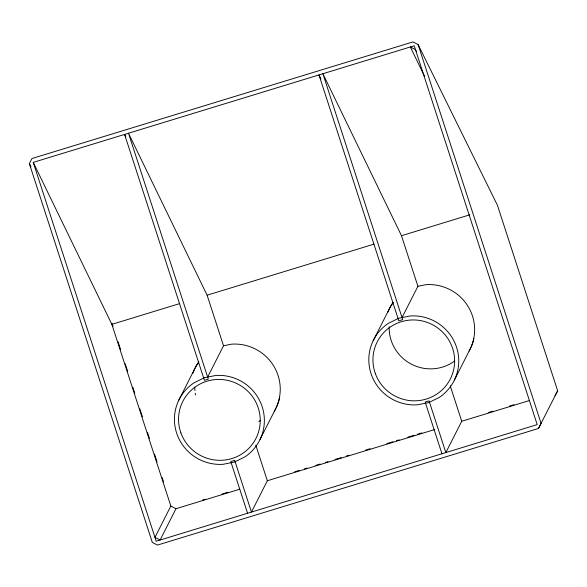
<?xml version="1.0" encoding="UTF-8"?>
<svg xmlns="http://www.w3.org/2000/svg" width="587" height="587" viewBox="0 0 587 587"><rect width="100%" height="100%" fill="white"/><g stroke="black" fill="none" stroke-linecap="round" stroke-linejoin="round"><path stroke-width="0.88" d="M178.764 400.261L194.649 368.952M207.644 377.081L223.522 345.772L207.108 295.202L128.487 133.234L208.312 379.151L204.423 380.339L124.598 134.423L125.794 136.888M33.239 162.386L156.208 541.221L537.2 424.614L414.231 45.779L33.239 162.386L111.86 324.354L170.839 506.045L154.953 537.354L160.097 540.025L175.983 508.716L239.834 489.176M260.034 439.516L275.919 408.207M255.793 445.166L267.342 480.76L251.456 512.069L234.668 460.347L230.779 461.536L247.567 513.258M373.149 340.768L389.034 309.459M402.022 317.589L417.907 286.28L401.493 235.717L322.872 73.742L402.697 319.658L398.808 320.847L318.983 74.931L320.979 79.047M454.419 380.024L470.297 348.715M450.17 385.681L461.727 421.268L445.841 452.577L429.053 400.855L425.164 402.044L441.952 453.766M538.455 428.481L557.65 390.788L497.416 205.23L418.12 44.59L412.977 41.919L31.984 158.519L29.35 163.575L152.319 542.41L157.463 545.081L538.455 428.481L541.089 423.425L418.12 44.59M555.016 395.843L557.65 390.788M179.732 303.582L111.86 324.354L112.198 323.686L113.049 326.299M207.108 295.202L374.014 244.126M401.493 235.717L469.725 214.835M202.632 499.999L205.259 499.192M221.923 494.093L228.064 492.214M294.711 471.816L299.099 470.473M304.36 468.866L306.994 468.059M315.762 465.374L320.142 464.031M325.411 462.424L328.038 461.617M335.052 459.474L341.194 457.596M346.455 455.982L349.089 455.174M365.752 450.075L370.133 448.739M386.796 443.64L392.938 441.754M396.445 440.683L399.072 439.876M407.848 437.198L413.982 435.319M417.489 434.241L421.877 432.898M488.531 412.5L492.911 411.157M509.575 406.057L513.963 404.722M267.342 480.76L434.248 429.677M461.727 421.268L529.591 400.495M417.907 286.28L426.037 284.658A45.126 44.37 26.9 0 1 467.428 305.409A45.126 44.37 26.9 0 1 469.072 351.077M223.522 345.772L231.66 344.151A45.126 44.37 26.9 0 1 273.285 365.283A45.126 44.37 26.9 0 1 274.239 411.348M170.839 506.045L175.983 508.716M29.35 163.575L30.972 166.847M416.286 51.289L415.486 49.646L410.342 46.975L424.709 76.574M118.126 341.942L120.665 349.771M125.185 363.676L127.724 371.505M132.801 387.149L134.775 393.231M139.853 408.882L142.392 416.704M147.476 432.355L149.45 438.438M154.528 454.089L157.067 461.91M162.144 477.561L163.56 481.905M389.372 308.791A45.126 44.37 26.9 0 1 392.997 302.628M473.885 338.772A45.126 44.37 26.9 0 1 470.635 348.047M260.268 420.497A40.995 40.305 26.9 0 1 258.83 421.503M195.5 394.992A40.995 40.305 26.9 0 1 195.207 393.246M194.899 390.619A40.995 40.305 26.9 0 1 194.767 387.104M387.618 312.724A45.126 44.37 26.9 0 1 393.18 302.569M454.654 361.005A40.995 40.305 26.9 0 1 411.296 364.123A40.995 40.305 26.9 0 1 389.166 326.724M192.918 373.061A45.126 44.37 26.9 0 1 198.795 362.054M194.987 368.284A45.126 44.37 26.9 0 1 198.611 362.12M279.691 397.392A45.126 44.37 26.9 0 1 276.257 407.539M204.291 377.749L193.842 382.907A45.126 44.37 26.9 0 0 177.039 434.27A45.126 44.37 26.9 0 0 223.023 464.31L234.499 462.028L244.948 456.869A45.126 44.37 26.9 0 0 261.758 405.507A45.126 44.37 26.9 0 0 215.774 375.46L204.291 377.749M398.676 318.257L388.227 323.415A45.126 44.37 26.9 0 0 371.424 374.777A45.126 44.37 26.9 0 0 417.408 404.825L428.884 402.535L439.333 397.377A45.126 44.37 26.9 0 0 456.143 346.014A45.126 44.37 26.9 0 0 410.159 315.967L398.676 318.257M375.306 373.457A40.995 40.305 26.9 0 0 444.902 387.016A40.995 40.305 26.9 0 0 421.136 320.715A40.995 40.305 26.9 0 0 375.306 373.457M180.921 432.949A40.995 40.305 26.9 0 0 250.517 446.502A40.995 40.305 26.9 0 0 226.758 380.207A40.995 40.305 26.9 0 0 180.921 432.949"/></g></svg>
